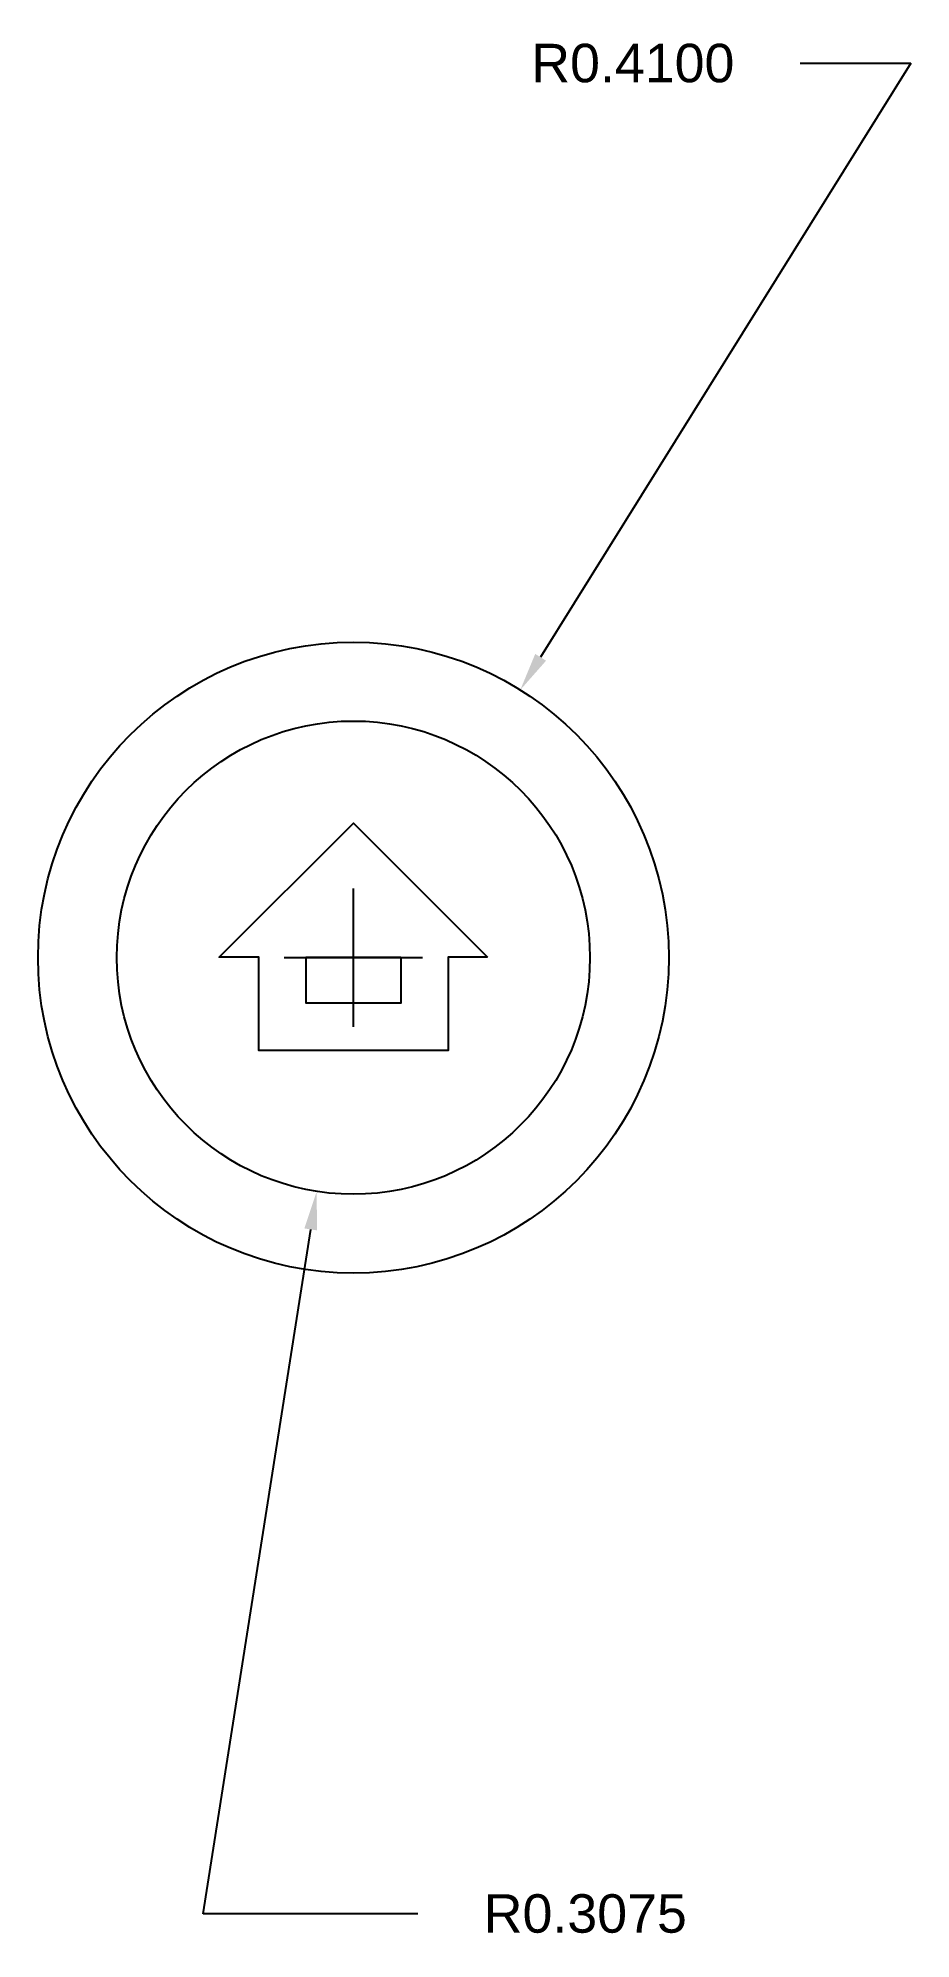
# Model space of a CAD drawing. Header units: inches. Extents: x 0.53 to 1.66, y 0.37 to 2.84.
import ezdxf

# ---------------------------------------------------------------- set-up
doc = ezdxf.new("R2010")
doc.units = ezdxf.units.IN
doc.header["$MEASUREMENT"] = 0
for name, color, linetype in [('Baza 2D', 1, 'Continuous'), ('Cotare', 3, 'Continuous'), ('Simbol', 2, 'Continuous')]:
    doc.layers.add(name, color=color, linetype=linetype)
doc.styles.get("Standard").update_dxf_attribs({"font": 'arial.ttf'})
doc.dimstyles.get("Standard").update_dxf_attribs({"dimtxt": 0.05, "dimasz": 0.05, "dimexe": 0.18, "dimexo": 0.0625, "dimgap": 0.09, "dimtad": 0, "dimtih": 1, "dimtoh": 1, "dimdec": 4, "dimzin": 0, "dimdsep": 46, "dimtxsty": 'Standard', "dimcen": 0.09, "dimadec": 0, "dimazin": 0, "dimtfac": 1, "dimtdec": 4, "dimtofl": 0, "dimtmove": 0, "dimatfit": 3, "dimfxl": 1, "dimtolj": 1, "dimtzin": 0, "dimarcsym": 0})

# ---------------------------------------------------------------- blocks, each defined once
blk = doc.blocks.new('*D4')
at = {"layer": 'Cotare', "color": 0, "lineweight": -2, "transparency": 16777216}
for p, q in [((0.9397, 1.5587), (0.9397, 1.7387)), ((0.8497, 1.6487), (1.0297, 1.6487)), ((0.7444, 0.4061), (0.8842, 1.2955)), ((1.0233, 0.4061), (0.7444, 0.4061))]:
    blk.add_line(p, q, dxfattribs=at)
at = {"layer": 'Cotare', "color": 0, "transparency": 16777216}
blk.add_solid([(0.876, 1.2968), (0.8924, 1.2942), (0.892, 1.3449)], dxfattribs=at)
at = {"layer": 'Defpoints', "color": 0, "transparency": 16777216}
for p in [(0.9397, 1.6487), (0.892, 1.3449)]:
    blk.add_point(p, dxfattribs=at)
at = {"layer": 'Cotare', "color": 0, "transparency": 16777216, "insert": (1.2412, 0.4061), "char_height": 0.05, "attachment_point": 5}
blk.add_mtext('\\A1;R0.3075', dxfattribs=at)
blk = doc.blocks.new('*D5')
at = {"layer": 'Cotare', "color": 0, "lineweight": -2, "transparency": 16777216}
for p, q in [((1.6646, 2.811), (1.1831, 2.039)), ((1.5206, 2.811), (1.6646, 2.811)), ((0.9397, 1.5587), (0.9397, 1.7387)), ((0.8497, 1.6487), (1.0297, 1.6487))]:
    blk.add_line(p, q, dxfattribs=at)
at = {"layer": 'Cotare', "color": 0, "transparency": 16777216}
blk.add_solid([(1.1761, 2.0434), (1.1902, 2.0346), (1.1567, 1.9966)], dxfattribs=at)
at = {"layer": 'Defpoints', "color": 0, "transparency": 16777216}
for p in [(1.1567, 1.9966), (0.9397, 1.6487)]:
    blk.add_point(p, dxfattribs=at)
at = {"layer": 'Cotare', "color": 0, "transparency": 16777216, "insert": (1.303, 2.811), "char_height": 0.05, "attachment_point": 5}
blk.add_mtext('\\A1;R0.4100', dxfattribs=at)

msp = doc.modelspace()

# ---------------------------------------------------------------- linework, layer by layer
at = {"layer": 'Baza 2D'}
for radius in [0.41, 0.30754]:
    msp.add_circle((0.93971, 1.64867), radius, dxfattribs=at)
at = {"layer": 'Simbol'}
for points in [[(1.11398, 1.64938), (1.06272, 1.64938), (1.06272, 1.52817), (0.81669, 1.52817), (0.81669, 1.64938), (0.76543, 1.64938), (0.93971, 1.82365)], [(1.00121, 1.64938), (1.00121, 1.58936), (0.8782, 1.58936), (0.8782, 1.64938)]]:
    msp.add_lwpolyline(points, close=True, dxfattribs=at)

# ---------------------------------------------------------------- dimensions: what is measured, and where the dimension line sits
at = {"layer": 'Cotare'}
for center, mpoint, picture, middle in [((0.93971, 1.64867), (1.15667, 1.99656), '*D5', (1.303, 2.81104)), ((0.939706, 1.648666), (0.891951, 1.344854), '*D4', (1.241218, 0.406106))]:
    dim = msp.add_radius_dim(center=center, mpoint=mpoint, dimstyle='Standard', dxfattribs=at)
    dim.commit()
    dim.dimension.update_dxf_attribs({"geometry": picture, "text_midpoint": middle, "dimtype": 164})

doc.saveas('drawing.dxf')
